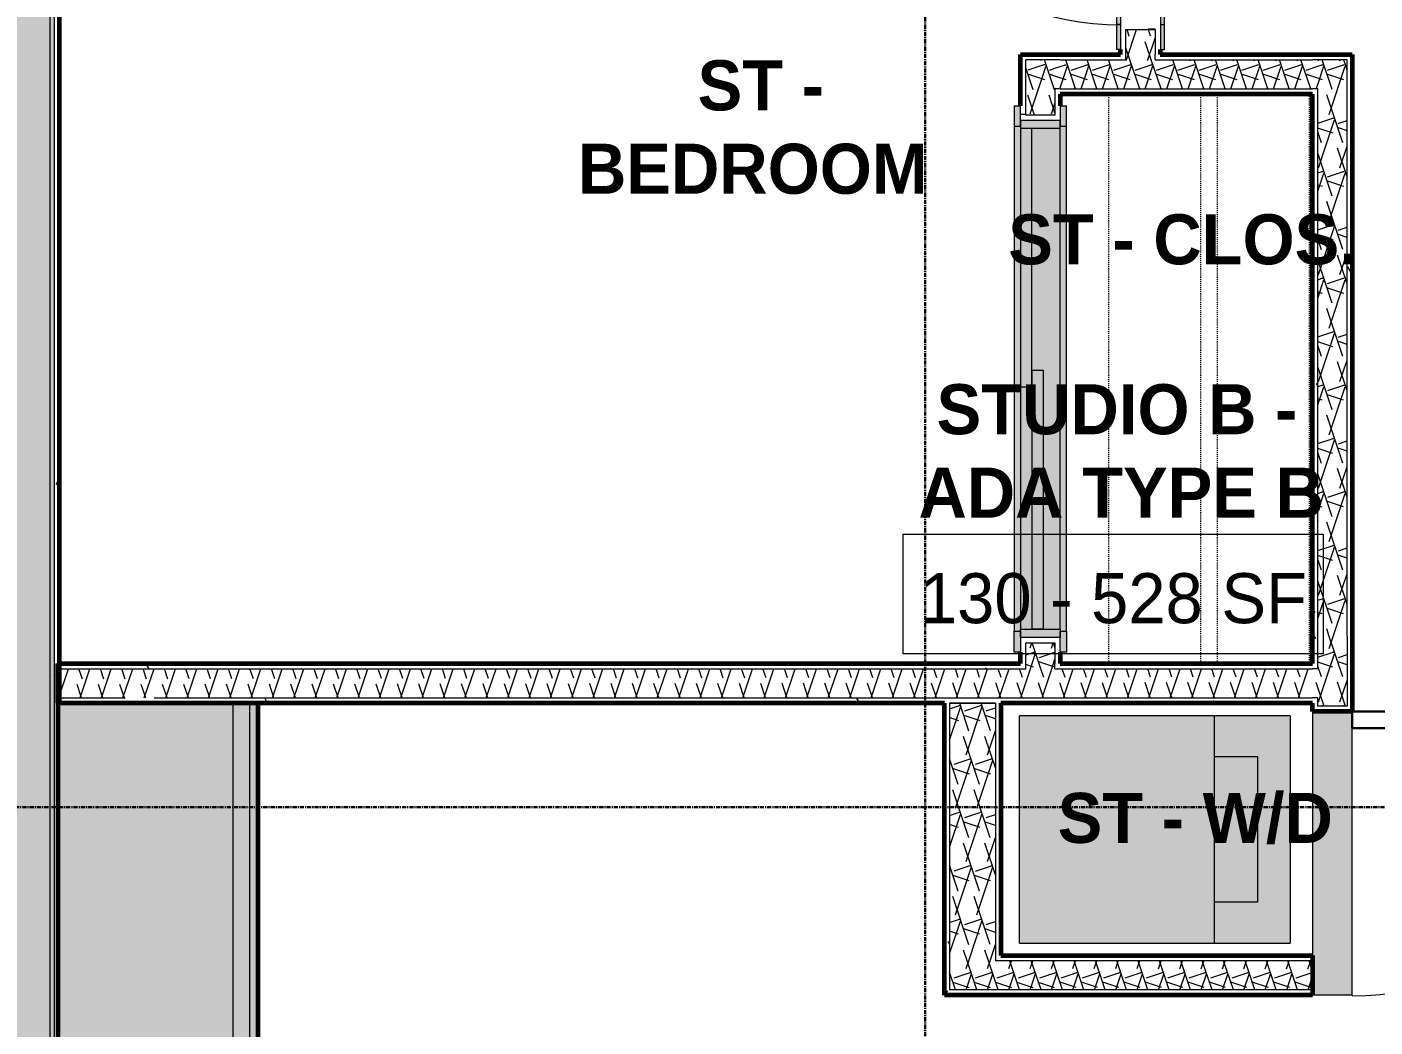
# Model space of a CAD drawing. Header units: inches. Extents: x -4110 to -1807, y 9775 to 11251.
# Drawn here: x -2935 to -2773.4, y 10140.8 to 10260.7 of the extents above; entities that cross this region are included whole.
import ezdxf

# ---------------------------------------------------------------- set-up
doc = ezdxf.new("R2010")
doc.units = ezdxf.units.IN
doc.header["$MEASUREMENT"] = 0
doc.linetypes.add('Dash', pattern=[0.25, 0.125, -0.125])
doc.linetypes.add('Grid Line 1_2_', pattern=[0.875, 0.5, -0.125, 0.125, -0.125])
for name, color, linetype, lineweight in [('0-1', 7, 'Continuous', 5), ('0-2', 7, 'Continuous', 9), ('A-AREA-IDEN', 2, 'Continuous', 9), ('A-DOOR', 31, 'Continuous', 18), ('A-DOOR-3', 7, 'Continuous', 9), ('A-DOOR-4', 50, 'Continuous', 30), ('A-DOOR-FRAM-1', 31, 'Continuous', 18), ('A-DOOR-FRAM-2', 7, 'Continuous', 9), ('A-WALL', 113, 'Continuous', 18), ('A-WALL-1', 8, 'Continuous', 5), ('A-WALL-5', 250, 'Continuous', 60), ('A-WALL-6', 10, 'Continuous', 18), ('A-WALL-PATT-1', 7, 'Continuous', 9), ('A-WALL-PATT-2', 253, 'Continuous', 9), ('A-WALL-PATT-4', 111, 'Continuous', 9), ('I-WALL-4', 2, 'Continuous', 5), ('I-WALL-5', 2, 'Continuous', 60), ('P-SANR-FIXT-1', 135, 'Continuous', 9), ('P-SANR-FIXT-2', 7, 'Continuous', 9), ('Q-CASE-1', 7, 'Continuous', 9), ('Q-CASE-6', 253, 'Continuous', 9), ('Q-CASE-7', 250, 'Continuous', 60), ('Q-CASE-HDLN-1', 7, 'Dash', 9), ('S-GRID-1', 1, 'Grid Line 1_2_', 30)]:
    doc.layers.add(name, color=color, linetype=linetype, lineweight=lineweight)
doc.styles.add('Century Gothic', font='ufonts.com_century-gothic.ttf', dxfattribs={"height": 6})
doc.styles.add('Century Gothic_B', font='GOTHICB.TTF', dxfattribs={"height": 6})
pattern_1 = [(0, (0, 0), (20.48, 5.12), [0.845, -14.515, 0.845, -14.515, -81.92]), (0, (0, 0), (20.48, 5.12), [-30.72, 0.845, -29.875, 0.845, -14.515, -35.84]), (0, (0, 0), (20.48, 5.12), [-76.8, 0.845, -9.395, 0.845, -24.755]), (120, (7.68, 2.56), (-14.67405, 15.1762003), [0.845, -14.515, 0.845, -14.515, -81.92]), (120, (7.68, 2.56), (-14.67405, 15.1762003), [-30.72, 0.845, -29.875, 0.845, -14.515, -35.84]), (120, (7.68, 2.56), (-14.67405, 15.1762003), [-76.8, 0.845, -9.395, 0.845, -24.755]), (240, (10.24, 12.8), (-5.80595, -20.2962003), [0.845, -14.515, 0.845, -14.515, -81.92]), (240, (10.24, 12.8), (-5.80595, -20.2962003), [-30.72, 0.845, -29.875, 0.845, -14.515, -35.84]), (240, (10.24, 12.8), (-5.80595, -20.2962003), [-76.8, 0.845, -9.395, 0.845, -24.755])]
pattern_2 = [(161.57, (0.32, 0.32), (-2.560496185, -0.000537386), [0, -18.214, 2.022, 0]), (18.43, (-0.32, 0.32), (-2.560496185, 0.000537386), [0, -18.214, 2.022, 0]), (108.43, (0.32, 0.32), (1.27922091, -6.400876726), [6.07, -14.166]), (71.57, (-0.32, 0.32), (1.27922091, 6.400876726), [6.07, -14.166])]

# ---------------------------------------------------------------- blocks, each defined once
blk = doc.blocks.new('SLIDING - FLUSH - SLIDING - FLUSH - 5-0 x 6-8-3203586-ENLARGED RCP - 1ST FLOOR PLAN - WEST')
at = {"layer": 'A-DOOR'}
for points in [[(-31, 3.25), (-32.75, 3.25), (-32.75, 2.5), (-30.25, 2.5), (-30.25, 3.25)], [(-18.23, 3.25), (-30.25, 3.25), (-30.25, 2.5), (30.25, 2.5), (30.25, 3.25), (-11.23, 3.25)], [(31, 3.25), (30.25, 3.25), (30.25, 2.5), (32.75, 2.5), (32.75, 3.25), (31.63, 3.25)], [(30, 0.5), (-1, 0.5), (-1, -0.88), (30, -0.88)], [(-18.23, -0.88), (-30, -0.88), (-30, -2.25), (1, -2.25), (1, -0.88), (-13.16, -0.88)], [(-31, -2.25), (-32.75, -2.25), (-32.75, -3), (-30.25, -3), (-30.25, -2.25)], [(-18.23, -2.25), (-30.25, -2.25), (-30.25, -3), (30.25, -3), (30.25, -2.25), (-13.8, -2.25)], [(31.63, -2.25), (30.25, -2.25), (30.25, -3), (32.75, -3), (32.75, -2.25)]]:
    blk.add_hatch(color=256, dxfattribs=at).paths.add_polyline_path(points, flags=0)
at = {"layer": 'A-DOOR-FRAM-1'}
for points in [[(-30, 2.5), (-31, 2.5), (-31, -2.25), (-30, -2.25), (-30, 1.64)], [(30.25, 2.5), (30, 2.5), (30, -2.25), (31, -2.25), (31, 2.5)]]:
    blk.add_hatch(color=256, dxfattribs=at).paths.add_polyline_path(points, flags=0)
h = blk.add_hatch(color=256, dxfattribs=at)
h.paths.add_polyline_path([(-11.58, 2.5), (-30, 2.5), (-30, -0.88), (-1, -0.88), (-1, 0.5), (30, 0.5), (30, 2.5), (-1, 2.5)], flags=0)
h.paths.add_polyline_path([(30, -0.88), (1, -0.88), (1, -2.25), (30, -2.25), (30, -1.63)], flags=0)
at = {"layer": 'A-DOOR-3'}
for p, q in [((-32.75, 2.5), (-32.75, 3.25)), ((-30.25, 3.25), (-32.75, 3.25)), ((30.25, 3.25), (-30.25, 3.25)), ((-30.25, 3.25), (-30.25, 2.5)), ((30.25, 2.5), (30.25, 3.25)), ((30.25, 3.25), (32.75, 3.25)), ((32.75, 3.25), (32.75, 2.5)), ((-32.75, 2.5), (-30.25, 2.5)), ((32.75, 2.5), (30.25, 2.5)), ((30, 0.5), (-1, 0.5)), ((-1, 0.5), (-1, -0.88)), ((30, 0.5), (30, -0.88)), ((1, -0.88), (-30, -0.88)), ((-30, -0.88), (-30, -2.25)), ((-1, -0.88), (30, -0.88)), ((1, -0.88), (1, -2.25)), ((-32.75, -3), (-32.75, -2.25)), ((-30.25, -2.25), (-32.75, -2.25)), ((-32.75, -3), (-30.25, -3)), ((-30.25, -2.25), (-30.25, -3)), ((-30.25, -3), (30.25, -3)), ((-30, -2.25), (1, -2.25)), ((30.25, -2.25), (32.75, -2.25)), ((30.25, -3), (30.25, -2.25)), ((32.75, -3), (30.25, -3)), ((32.75, -2.25), (32.75, -3))]:
    blk.add_line(p, q, dxfattribs=at)
at = {"layer": 'A-DOOR-FRAM-2'}
for p, q in [((-31, -2.25), (-31, 2.5)), ((-30, 2.5), (-31, 2.5)), ((30, 2.5), (-30, 2.5)), ((-30, 2.5), (-30, -2.25)), ((30, -2.25), (30, 2.5)), ((30, 2.5), (31, 2.5)), ((31, 2.5), (31, -2.25)), ((-31, -2.25), (-30, -2.25)), ((1, -2.25), (30, -2.25)), ((31, -2.25), (30, -2.25))]:
    blk.add_line(p, q, dxfattribs=at)
blk = doc.blocks.new('SWING - SINGLE - FLUSH - SWING - FLUSH - 2-10 x 6-8 - PRIVACY-3983842-ENLARGED RCP - 1ST FLOOR PLAN - WEST')
at = {"layer": 'A-DOOR-FRAM-1'}
for points in [[(-20, 2.37), (-17, 2.37), (-17, 2.87), (-20, 2.87)], [(-7.96, 2.37), (17, 2.37), (17, 2.87), (-17, 2.87), (-17, 2.37)], [(17, 2.37), (20, 2.37), (20, 2.87), (17, 2.87)], [(-19.52, -2.88), (-17, -2.88), (-17, -2.38), (-20, -2.38), (-20, -2.88), (-19.8, -2.88)], [(-17, -2.88), (17, -2.88), (17, -2.38), (-17, -2.38)], [(17, -2.88), (20, -2.88), (20, -2.38), (17, -2.38)]]:
    blk.add_hatch(color=256, dxfattribs=at).paths.add_polyline_path(points, flags=0)
at = {"layer": 'A-DOOR-3'}
blk.add_arc((17, 2.37), 34.07, 93.3657, 180, dxfattribs=at)
at = {"layer": 'A-DOOR-4'}
for p, q in [((15, 2.37), (15, 36.38)), ((17, 36.38), (15, 36.38)), ((17, 2.37), (17, 36.38)), ((17, 2.37), (15, 2.37))]:
    blk.add_line(p, q, dxfattribs=at)
at = {"layer": 'A-DOOR-FRAM-2'}
for p, q in [((-17, 2.87), (-20, 2.87)), ((-20, 2.37), (-20, 2.87)), ((-20, 2.37), (-17, 2.37)), ((17, 2.87), (-17, 2.87)), ((-17, 2.37), (-17, 2.87)), ((-17, 2.37), (17, 2.37)), ((20, 2.87), (17, 2.87)), ((17, 2.37), (17, 2.87)), ((17, 2.37), (20, 2.37)), ((20, 2.37), (20, 2.87)), ((-17, -2.38), (-20, -2.38)), ((-20, -2.38), (-20, -2.88)), ((-20, -2.88), (-17, -2.88)), ((17, -2.38), (-17, -2.38)), ((-17, -2.38), (-17, -2.88)), ((-17, -2.88), (17, -2.88)), ((20, -2.38), (17, -2.38)), ((17, -2.38), (17, -2.88)), ((17, -2.88), (20, -2.88)), ((20, -2.38), (20, -2.88))]:
    blk.add_line(p, q, dxfattribs=at)
blk = doc.blocks.new('OD_CW_Closet - OD_CW_Closet-3786599-ENLARGED RCP - 1ST FLOOR PLAN - WEST')
at = {"layer": 'Q-CASE-HDLN-1'}
for p, q in [((0.74, 0), (68.99, 0)), ((0.74, -11), (68.99, -11)), ((0.74, -13), (68.99, -13)), ((68.99, -24), (0.74, -24))]:
    blk.add_line(p, q, dxfattribs=at)
blk = doc.blocks.new('SWING - SINGLE - FLUSH - SWING - OFFSET PIVOT - 34_ x 80_ - DRYWALL FRAME-3983854-ENLARGED RCP - 1ST FLOOR PLAN - WEST')
at = {"layer": 'A-DOOR-3'}
blk.add_arc((17, -2.37), 34.07, 180, 266.6343, dxfattribs=at)
at = {"layer": 'A-DOOR-4'}
for p, q in [((15, -2.37), (15, -36.38)), ((17, -2.37), (15, -2.37)), ((17, -2.37), (17, -36.38)), ((17, -36.38), (15, -36.38))]:
    blk.add_line(p, q, dxfattribs=at)
blk = doc.blocks.new('Stacked Washer and Dryer - 26_x25_ - Private-1352637-ENLARGED RCP - 1ST FLOOR PLAN - WEST')
at = {"layer": 'P-SANR-FIXT-1'}
blk.add_hatch(color=256, dxfattribs=at).paths.add_polyline_path([(0, 13.62), (0, -13.63), (32.44, -13.63), (32.44, 13.62), (9.93, 13.62)], flags=0)
at = {"layer": 'P-SANR-FIXT-2'}
for p, q in [((32.44, 13.62), (0, 13.62)), ((0, -13.63), (0, 13.62)), ((23.34, 13.62), (23.34, -13.63)), ((32.44, 13.62), (32.44, -13.63)), ((23.34, 8.75), (28.53, 8.75)), ((28.53, 8.75), (28.53, -8.75)), ((28.53, -8.75), (23.34, -8.75)), ((0, -13.63), (32.44, -13.63))]:
    blk.add_line(p, q, dxfattribs=at)
blk = doc.blocks.new('OD_CW_Base Cabinet - OD_CW_Base Cabinet-3857750-ENLARGED RCP - 1ST FLOOR PLAN - WEST')
at = {"layer": 'Q-CASE-6'}
for points in [[(0.74, 24), (0.74, 3), (162.69, 3), (162.69, 24), (68.76, 24)], [(0.74, 1), (162.69, 1), (162.69, 3), (0.74, 3)], [(0.74, 0), (162.69, 0), (162.69, 1), (0.74, 1)]]:
    blk.add_hatch(color=256, dxfattribs=at).paths.add_polyline_path(points, flags=0)
at = {"layer": 'Q-CASE-1'}
for p, q in [((0.74, 24), (0.74, 3)), ((0.74, 24), (162.69, 24)), ((162.69, 3), (162.69, 24)), ((0.74, 3), (0.74, 1)), ((0.74, 3), (162.69, 3)), ((162.69, 1), (162.69, 3)), ((0.74, 1), (0.74, 0)), ((0.74, 1), (162.69, 1)), ((0.74, 1), (162.69, 1)), ((0.74, 0), (162.69, 0)), ((162.69, 0), (162.69, 1))]:
    blk.add_line(p, q, dxfattribs=at)
at = {"layer": 'Q-CASE-7'}
for p, q in [((162.69, 24), (0.74, 24)), ((0.74, 24), (0.74, 0)), ((162.69, 0), (162.69, 24)), ((0.74, 0), (162.69, 0))]:
    blk.add_line(p, q, dxfattribs=at)
blk = doc.blocks.new('CTR - 1st Phase - Unit Layouts_rvt-1-ENLARGED RCP - 1ST FLOOR PLAN - WEST')
at = {"layer": 'A-WALL-1'}
blk.add_hatch(color=256, dxfattribs=at).paths.add_polyline_path([(-2780.9, 10144.66), (-2776.15, 10144.66), (-2776.15, 10178.66), (-2780.9, 10178.66), (-2780.9, 10145.29)], flags=0)
at = {"layer": 'A-WALL-PATT-1'}
h = blk.add_hatch(dxfattribs=at)
h.set_pattern_fill('FP_1', color=256, style=0, pattern_type=2)
h.set_pattern_definition(pattern_1)
h.paths.add_polyline_path([(-2803.27, 10257.41), (-2803.27, 10260.41), (-2801.52, 10260.41), (-2801.52, 10261.04), (-2803.9, 10261.04), (-2803.9, 10257.41)], flags=0)
h.paths.add_polyline_path([(-2803.27, 10295.04), (-2801.52, 10295.04), (-2801.52, 10295.66), (-2803.27, 10295.66), (-2803.27, 10299.29), (-2803.9, 10299.29), (-2803.9, 10295.04)], flags=0)
h.paths.add_polyline_path([(-2803.9, 10302.79), (-2803.27, 10302.82), (-2803.27, 10306.41), (-2801.52, 10306.41), (-2801.52, 10307.04), (-2803.9, 10307.04), (-2803.9, 10303.41)], flags=0)
h.paths.add_polyline_path([(-2803.25, 10341.04), (-2801.52, 10341.04), (-2801.52, 10341.66), (-2803.27, 10341.66), (-2803.28, 10356.03), (-2803.9, 10355.41), (-2803.9, 10341.04), (-2803.27, 10341.04)], flags=0)
h = blk.add_hatch(dxfattribs=at)
h.set_pattern_fill('FP_1', color=256, style=0, pattern_type=2)
h.set_pattern_definition(pattern_1)
h.paths.add_polyline_path([(-2799.15, 10257.41), (-2799.15, 10261.04), (-2801.52, 10261.04), (-2801.52, 10260.41), (-2799.77, 10260.41), (-2799.77, 10257.41)], flags=0)
h.paths.add_polyline_path([(-2801.52, 10295.04), (-2799.15, 10295.04), (-2799.15, 10307.04), (-2801.52, 10307.04), (-2801.52, 10306.41), (-2799.77, 10306.41), (-2799.77, 10295.66), (-2801.52, 10295.66)], flags=0)
h.paths.add_polyline_path([(-2799.77, 10341.04), (-2799.15, 10341.04), (-2799.15, 10356.03), (-2799.77, 10356.03), (-2799.77, 10341.66), (-2801.52, 10341.66), (-2801.52, 10341.04)], flags=0)
h = blk.add_hatch(dxfattribs=at)
h.set_pattern_fill('FP_1', color=256, style=0, pattern_type=2)
h.set_pattern_definition(pattern_1)
h.paths.add_polyline_path([(-2815.9, 10184.41), (-2815.27, 10184.41), (-2815.27, 10186.91), (-2813.52, 10186.91), (-2813.52, 10187.54), (-2815.9, 10187.54), (-2815.9, 10185.79)], flags=0)
h.paths.add_polyline_path([(-2813.52, 10249.54), (-2813.52, 10250.16), (-2815.27, 10250.16), (-2815.27, 10257.41), (-2815.9, 10257.41), (-2815.9, 10249.54), (-2814.62, 10249.54)], flags=0)
h = blk.add_hatch(dxfattribs=at)
h.set_pattern_fill('FP_1', color=256, style=0, pattern_type=2)
h.set_pattern_definition(pattern_1)
h.paths.add_polyline_path([(-2776.15, 10187.66), (-2776.15, 10257.41), (-2776.77, 10257.41), (-2776.77, 10187.66)], flags=0)
h = blk.add_hatch(dxfattribs=at)
h.set_pattern_fill('FP_1', color=256, style=0, pattern_type=2)
h.set_pattern_definition(pattern_1)
h.paths.add_polyline_path([(-2780.27, 10187.66), (-2780.27, 10253.29), (-2780.9, 10253.29), (-2780.9, 10187.66)], flags=0)
h = blk.add_hatch(dxfattribs=at)
h.set_pattern_fill('FP_1', color=256, style=0, pattern_type=2)
h.set_pattern_definition(pattern_1)
h.paths.add_polyline_path([(-2778.52, 10178.66), (-2778.52, 10179.29), (-2780.27, 10179.29), (-2780.27, 10180.29), (-2780.9, 10180.29), (-2780.9, 10178.66), (-2780.27, 10178.66)], flags=0)
h.paths.add_polyline_path([(-2780.27, 10183.79), (-2780.27, 10187.66), (-2780.9, 10187.66), (-2780.9, 10183.79)], flags=0)
h = blk.add_hatch(dxfattribs=at)
h.set_pattern_fill('FP_1', color=256, style=0, pattern_type=2)
h.set_pattern_definition(pattern_1)
h.paths.add_polyline_path([(-2919.71, 10183.79), (-2818.27, 10183.79), (-2818.27, 10184.41), (-2931.09, 10184.41), (-2931.09, 10183.79)], flags=0)
h = blk.add_hatch(dxfattribs=at)
h.set_pattern_fill('FP_1', color=256, style=0, pattern_type=2)
h.set_pattern_definition(pattern_1)
h.paths.add_polyline_path([(-2780.9, 10183.79), (-2780.9, 10184.41), (-2811.77, 10184.41), (-2811.77, 10183.79), (-2780.94, 10183.79)], flags=0)
h.paths.add_polyline_path([(-2816.02, 10183.79), (-2815.27, 10183.79), (-2815.27, 10184.41), (-2818.27, 10184.41), (-2818.27, 10183.79)], flags=0)
h = blk.add_hatch(dxfattribs=at)
h.set_pattern_fill('FP_1', color=256, style=0, pattern_type=2)
h.set_pattern_definition(pattern_1)
h.paths.add_polyline_path([(-2881.98, 10179.66), (-2818.27, 10179.66), (-2818.27, 10180.29), (-2919.71, 10180.29), (-2919.71, 10179.66), (-2882.85, 10179.66)], flags=0)
h.paths.add_polyline_path([(-2931.09, 10179.66), (-2923.46, 10179.66), (-2923.46, 10180.29), (-2931.09, 10180.29), (-2931.09, 10179.68)], flags=0)
h = blk.add_hatch(dxfattribs=at)
h.set_pattern_fill('FP_1', color=256, style=0, pattern_type=2)
h.set_pattern_definition(pattern_1)
h.paths.add_polyline_path([(-2824.4, 10145.29), (-2824.4, 10179.66), (-2825.02, 10179.66), (-2825.02, 10145.29)], flags=0)
h = blk.add_hatch(dxfattribs=at)
h.set_pattern_fill('FP_1', color=256, style=0, pattern_type=2)
h.set_pattern_definition(pattern_1)
h.paths.add_polyline_path([(-2818.9, 10149.41), (-2818.27, 10149.41), (-2818.27, 10179.66), (-2818.9, 10179.66), (-2818.9, 10149.42)], flags=0)
h = blk.add_hatch(dxfattribs=at)
h.set_pattern_fill('FP_1', color=256, style=0, pattern_type=2)
h.set_pattern_definition(pattern_1)
h.paths.add_polyline_path([(-2780.94, 10179.66), (-2780.9, 10179.66), (-2780.9, 10180.29), (-2818.27, 10180.29), (-2818.27, 10179.66), (-2783.59, 10179.66)], flags=0)
h = blk.add_hatch(dxfattribs=at)
h.set_pattern_fill('FP_1', color=256, style=0, pattern_type=2)
h.set_pattern_definition(pattern_1)
h.paths.add_polyline_path([(-2783.59, 10148.79), (-2780.9, 10148.79), (-2780.9, 10149.41), (-2818.9, 10149.41), (-2818.9, 10148.79), (-2809.52, 10148.79)], flags=0)
h = blk.add_hatch(dxfattribs=at)
h.set_pattern_fill('FP_1', color=256, style=0, pattern_type=2)
h.set_pattern_definition(pattern_1)
h.paths.add_polyline_path([(-2783.59, 10144.66), (-2780.9, 10144.66), (-2780.9, 10145.29), (-2825.02, 10145.29), (-2825.02, 10144.66), (-2809.52, 10144.66)], flags=0)
at = {"layer": 'A-WALL-PATT-2'}
h = blk.add_hatch(dxfattribs=at)
h.set_pattern_fill('FP_2', color=256, style=0, pattern_type=2)
h.set_pattern_definition(pattern_2)
h.paths.add_polyline_path([(-2799.77, 10256.79), (-2799.77, 10260.41), (-2803.27, 10260.41), (-2803.27, 10256.79), (-2801.52, 10256.79)], flags=0)
h.paths.add_polyline_path([(-2801.52, 10295.66), (-2799.77, 10295.66), (-2799.77, 10306.41), (-2803.27, 10306.41), (-2803.27, 10295.66)], flags=0)
h.paths.add_polyline_path([(-2801.52, 10341.66), (-2799.77, 10341.66), (-2799.77, 10356.03), (-2803.27, 10356.03), (-2803.27, 10341.66)], flags=0)
h = blk.add_hatch(dxfattribs=at)
h.set_pattern_fill('FP_2', color=256, style=0, pattern_type=2)
h.set_pattern_definition(pattern_2)
h.paths.add_polyline_path([(-2813.52, 10183.79), (-2811.77, 10183.79), (-2811.77, 10186.91), (-2815.27, 10186.91), (-2815.27, 10183.79), (-2814.62, 10183.79)], flags=0)
h.paths.add_polyline_path([(-2813.52, 10250.16), (-2811.77, 10250.16), (-2811.77, 10256.79), (-2815.27, 10256.79), (-2815.27, 10250.16), (-2814.62, 10250.16)], flags=0)
h = blk.add_hatch(dxfattribs=at)
h.set_pattern_fill('FP_2', color=256, style=0, pattern_type=2)
h.set_pattern_definition(pattern_2)
h.paths.add_polyline_path([(-2780.9, 10253.29), (-2780.27, 10253.29), (-2780.27, 10256.79), (-2811.77, 10256.79), (-2811.77, 10253.29), (-2780.94, 10253.29)], flags=0)
h = blk.add_hatch(dxfattribs=at)
h.set_pattern_fill('FP_2', color=256, style=0, pattern_type=2)
h.set_pattern_definition(pattern_2)
h.paths.add_polyline_path([(-2778.52, 10187.66), (-2776.77, 10187.66), (-2776.77, 10256.79), (-2780.27, 10256.79), (-2780.27, 10187.66)], flags=0)
h = blk.add_hatch(dxfattribs=at)
h.set_pattern_fill('FP_2', color=256, style=0, pattern_type=2)
h.set_pattern_definition(pattern_2)
h.paths.add_polyline_path([(-2776.77, 10179.29), (-2776.77, 10187.66), (-2780.27, 10187.66), (-2780.27, 10179.29), (-2778.52, 10179.29)], flags=0)
h = blk.add_hatch(dxfattribs=at)
h.set_pattern_fill('FP_2', color=256, style=0, pattern_type=2)
h.set_pattern_definition(pattern_2)
h.paths.add_polyline_path([(-2923.21, 10180.29), (-2818.9, 10180.29), (-2818.9, 10183.79), (-2931.27, 10183.79), (-2931.09, 10183.71), (-2931.09, 10180.29), (-2923.46, 10180.29)], flags=0)
h = blk.add_hatch(dxfattribs=at)
h.set_pattern_fill('FP_2', color=256, style=0, pattern_type=2)
h.set_pattern_definition(pattern_2)
h.paths.add_polyline_path([(-2818.27, 10180.29), (-2780.27, 10180.29), (-2780.27, 10183.79), (-2818.9, 10183.79), (-2818.9, 10180.29)], flags=0)
h = blk.add_hatch(dxfattribs=at)
h.set_pattern_fill('FP_2', color=256, style=0, pattern_type=2)
h.set_pattern_definition(pattern_2)
h.paths.add_polyline_path([(-2818.9, 10148.79), (-2818.9, 10179.66), (-2824.4, 10179.66), (-2824.4, 10148.79)], flags=0)
h = blk.add_hatch(dxfattribs=at)
h.set_pattern_fill('FP_2', color=256, style=0, pattern_type=2)
h.set_pattern_definition(pattern_2)
h.paths.add_polyline_path([(-2783.59, 10145.29), (-2780.9, 10145.29), (-2780.9, 10148.79), (-2824.4, 10148.79), (-2824.4, 10145.29), (-2809.52, 10145.29)], flags=0)
at = {"layer": 'A-WALL-5'}
for p, q in [((-2815.9, 10251.29), (-2815.9, 10257.41)), ((-2815.9, 10257.41), (-2815.27, 10257.41)), ((-2815.27, 10257.41), (-2811.15, 10257.41)), ((-2811.15, 10257.41), (-2803.9, 10257.41)), ((-2803.9, 10257.41), (-2803.9, 10258.04)), ((-2799.15, 10258.04), (-2799.15, 10257.41)), ((-2799.15, 10257.41), (-2780.9, 10257.41)), ((-2780.9, 10257.41), (-2776.77, 10257.41)), ((-2776.77, 10257.41), (-2776.15, 10257.41)), ((-2776.15, 10257.41), (-2776.15, 10187.66)), ((-2811.15, 10252.66), (-2811.15, 10251.29)), ((-2780.9, 10252.66), (-2811.15, 10252.66)), ((-2780.9, 10187.66), (-2780.9, 10252.66)), ((-2780.9, 10184.41), (-2780.9, 10187.66)), ((-2776.15, 10187.66), (-2776.15, 10178.66)), ((-2815.9, 10184.41), (-2815.9, 10185.79)), ((-2811.15, 10185.79), (-2811.15, 10184.41)), ((-2931.27, 10179.66), (-2931.27, 10184.41)), ((-2931.27, 10184.41), (-2818.27, 10184.41)), ((-2818.27, 10184.41), (-2815.9, 10184.41)), ((-2811.15, 10184.41), (-2780.9, 10184.41)), ((-2825.02, 10179.66), (-2907.27, 10179.66)), ((-2825.02, 10149.41), (-2825.02, 10179.66)), ((-2818.27, 10179.66), (-2818.27, 10149.41)), ((-2780.9, 10179.66), (-2818.27, 10179.66)), ((-2780.9, 10178.66), (-2780.9, 10179.66)), ((-2776.15, 10178.66), (-2780.9, 10178.66)), ((-2825.02, 10145.29), (-2825.02, 10149.41)), ((-2818.27, 10149.41), (-2780.9, 10149.41)), ((-2780.9, 10149.41), (-2780.9, 10144.66)), ((-2825.02, 10144.66), (-2825.02, 10145.29)), ((-2780.9, 10144.66), (-2825.02, 10144.66))]:
    blk.add_line(p, q, dxfattribs=at)
at = {"layer": 'A-WALL-6'}
for p, q in [((-2803.27, 10257.41), (-2803.27, 10260.41)), ((-2803.27, 10260.41), (-2801.52, 10260.41)), ((-2801.52, 10260.41), (-2799.77, 10260.41)), ((-2799.77, 10260.41), (-2799.77, 10257.41)), ((-2815.27, 10250.16), (-2815.27, 10256.79)), ((-2811.77, 10256.79), (-2815.27, 10256.79)), ((-2811.15, 10256.79), (-2811.77, 10256.79)), ((-2811.15, 10256.79), (-2803.27, 10256.79)), ((-2803.27, 10256.79), (-2803.27, 10257.41)), ((-2799.77, 10256.79), (-2799.77, 10257.41)), ((-2799.77, 10256.79), (-2780.9, 10256.79)), ((-2780.27, 10256.79), (-2780.9, 10256.79)), ((-2776.77, 10256.79), (-2780.27, 10256.79)), ((-2776.77, 10187.66), (-2776.77, 10256.79)), ((-2811.77, 10253.29), (-2811.77, 10250.16)), ((-2811.15, 10253.29), (-2811.77, 10253.29)), ((-2811.15, 10253.29), (-2780.9, 10253.29)), ((-2780.27, 10253.29), (-2780.9, 10253.29)), ((-2780.27, 10187.66), (-2780.27, 10253.29)), ((-2813.52, 10250.16), (-2815.27, 10250.16)), ((-2811.77, 10250.16), (-2813.52, 10250.16)), ((-2780.27, 10183.79), (-2780.27, 10187.66)), ((-2776.77, 10187.66), (-2776.77, 10179.29)), ((-2815.27, 10184.41), (-2815.27, 10186.91)), ((-2815.27, 10186.91), (-2813.52, 10186.91)), ((-2813.52, 10186.91), (-2811.77, 10186.91)), ((-2811.77, 10186.91), (-2811.77, 10184.41)), ((-2931.27, 10183.79), (-2818.9, 10183.79)), ((-2818.9, 10183.79), (-2818.27, 10183.79)), ((-2818.9, 10183.79), (-2818.27, 10183.79)), ((-2818.27, 10183.79), (-2815.27, 10183.79)), ((-2815.27, 10183.79), (-2815.27, 10184.41)), ((-2811.77, 10183.79), (-2811.77, 10184.41)), ((-2811.77, 10183.79), (-2780.9, 10183.79)), ((-2780.27, 10183.79), (-2780.9, 10183.79)), ((-2931.27, 10180.29), (-2923.46, 10180.29)), ((-2923.46, 10180.29), (-2923.21, 10180.29)), ((-2919.71, 10180.29), (-2818.9, 10180.29)), ((-2818.9, 10179.66), (-2824.4, 10179.66)), ((-2824.4, 10179.66), (-2824.4, 10149.41)), ((-2824.4, 10179.66), (-2818.9, 10179.66)), ((-2818.9, 10180.29), (-2818.27, 10180.29)), ((-2818.9, 10180.29), (-2818.27, 10180.29)), ((-2818.9, 10179.66), (-2818.9, 10149.41)), ((-2818.27, 10180.29), (-2780.9, 10180.29)), ((-2780.27, 10180.29), (-2780.9, 10180.29)), ((-2780.27, 10179.29), (-2780.27, 10180.29)), ((-2778.52, 10179.29), (-2780.27, 10179.29)), ((-2776.77, 10179.29), (-2778.52, 10179.29)), ((-2780.9, 10178.66), (-2780.9, 10149.41)), ((-2776.15, 10144.66), (-2776.15, 10178.66)), ((-2824.4, 10149.41), (-2824.4, 10148.79)), ((-2824.4, 10148.79), (-2824.4, 10145.29)), ((-2818.9, 10149.41), (-2818.9, 10148.79)), ((-2780.9, 10148.79), (-2818.9, 10148.79)), ((-2780.9, 10145.29), (-2824.4, 10145.29)), ((-2776.15, 10144.66), (-2780.9, 10144.66))]:
    blk.add_line(p, q, dxfattribs=at)
at = {"layer": '0-2'}
for name, p, rotation in [('SWING - SINGLE - FLUSH - SWING - FLUSH - 2-10 x 6-8 - PRIVACY-3983842-ENLARGED RCP - 1ST FLOOR PLAN - WEST', (-2801.52, 10278.04), 89.9999999999674), ('OD_CW_Closet - OD_CW_Closet-3786599-ENLARGED RCP - 1ST FLOOR PLAN - WEST', (-2805.31, 10183.68), 89.99999999997935), ('SLIDING - FLUSH - SLIDING - FLUSH - 5-0 x 6-8-3203586-ENLARGED RCP - 1ST FLOOR PLAN - WEST', (-2813.65, 10218.54), 269.9999999999499), ('OD_CW_Base Cabinet - OD_CW_Base Cabinet-3857750-ENLARGED RCP - 1ST FLOOR PLAN - WEST', (-2907.27, 10016.98), 89.99999999999541), ('SWING - SINGLE - FLUSH - SWING - OFFSET PIVOT - 34_ x 80_ - DRYWALL FRAME-3983854-ENLARGED RCP - 1ST FLOOR PLAN - WEST', (-2778.52, 10161.66), 90.00000000002345)]:
    blk.add_blockref(name, p, dxfattribs=dict(at, rotation=rotation))
blk.add_blockref('Stacked Washer and Dryer - 26_x25_ - Private-1352637-ENLARGED RCP - 1ST FLOOR PLAN - WEST', (-2816.02, 10164.54), dxfattribs=at)
blk = doc.blocks.new('CTR - 1st Phase - Structure_rvt-1-ENLARGED RCP - 1ST FLOOR PLAN - WEST')
at = {"layer": 'S-GRID-1'}
for p, q in [((-2827.32, 9774.88), (-2827.32, 11217.93)), ((-1807.14, 10167.19), (-4076.95, 10167.19))]:
    blk.add_line(p, q, dxfattribs=at)

msp = doc.modelspace()

# ---------------------------------------------------------------- hatches: boundary and pattern name
at = {"layer": 'A-WALL-PATT-4'}
h = msp.add_hatch(dxfattribs=at)
h.set_pattern_fill('FP_2', color=256, style=0, pattern_type=2)
h.set_pattern_definition(pattern_2)
h.paths.add_polyline_path([(-2932.21, 10017.09), (-2932.21, 10374.04), (-2937.71, 10374.02), (-2937.71, 10017.09)], flags=0)
h = msp.add_hatch(dxfattribs=at)
h.set_pattern_fill('FP_1', color=256, style=0, pattern_type=2)
h.set_pattern_definition(pattern_1)
h.paths.add_polyline_path([(-2931.27, 10017.09), (-2931.09, 10017.09), (-2931.09, 10017.71), (-2931.27, 10017.71), (-2931.27, 10179.66), (-2931.09, 10179.66), (-2931.09, 10183.73), (-2931.27, 10183.79), (-2931.09, 10183.79), (-2931.09, 10373.41), (-2931.71, 10373.41), (-2931.71, 10017.09)], flags=0)
at = {"layer": 'I-WALL-4'}
msp.add_hatch(color=256, dxfattribs=at).paths.add_polyline_path([(-2931.71, 10017.09), (-2931.71, 10374.04), (-2932.21, 10374.02), (-2932.21, 10017.09)], flags=0)

# ---------------------------------------------------------------- linework, layer by layer
at = {"layer": 'A-AREA-IDEN', "flags": 128}
msp.add_lwpolyline([(-2829.96, 10199.92), (-2779.63, 10199.92), (-2779.63, 10185.59), (-2829.96, 10185.59)], close=True, dxfattribs=at)
at = {"layer": 'A-WALL'}
for p, q in [((-2932.21, 10374.04), (-2932.21, 10017.09)), ((-2931.71, 10374.04), (-2931.71, 10017.09))]:
    msp.add_line(p, q, dxfattribs=at)
at = {"layer": 'I-WALL-5'}
msp.add_line((-2931.09, 10334.66), (-2931.09, 10179.66), dxfattribs=at)

# ---------------------------------------------------------------- block references
at = {"layer": '0-1'}
for name in ['CTR - 1st Phase - Structure_rvt-1-ENLARGED RCP - 1ST FLOOR PLAN - WEST', 'CTR - 1st Phase - Unit Layouts_rvt-1-ENLARGED RCP - 1ST FLOOR PLAN - WEST']:
    msp.add_blockref(name, (0, 0), dxfattribs=at)

# ---------------------------------------------------------------- texts
at = {"layer": 'A-AREA-IDEN', "char_height": 6, "attachment_point": 1}
for s, insert, width, style in [('ST -', (-2854.6, 10256.73), 16.766, 'Century Gothic_B'), ('BEDROOM', (-2868.93, 10246.73), 51.51, 'Century Gothic_B'), ('ST - CLOS.', (-2817.37, 10238.27), 49.086, 'Century Gothic_B'), ('STUDIO B -', (-2825.96, 10217.9), 51.106, 'Century Gothic_B'), ('ADA TYPE B', (-2828.13, 10207.9), 56.358, 'Century Gothic_B'), ('130 - 528 SF', (-2827.96, 10195.25), 55.954, 'Century Gothic'), ('ST - W/D', (-2811.45, 10168.91), 40.804, 'Century Gothic_B')]:
    msp.add_mtext(s, dxfattribs=dict(at, insert=insert, width=width, style=style))

doc.saveas('drawing.dxf')
